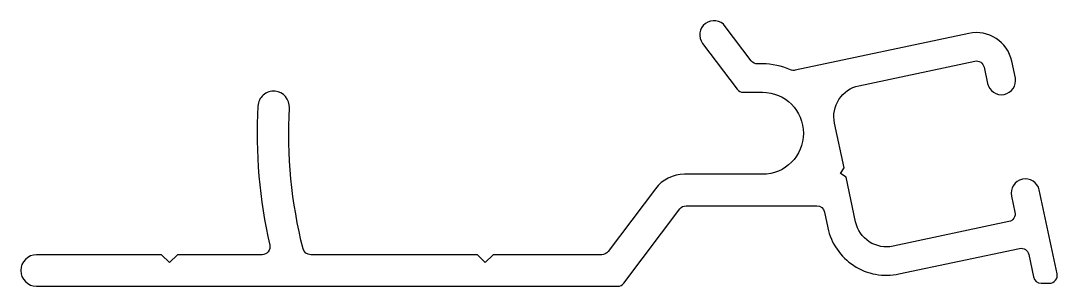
# Model space of a CAD drawing. Extents: x 587 to 652.7, y 583 to 599.8.
import ezdxf

# ---------------------------------------------------------------- set-up
doc = ezdxf.new("R2010")
doc.units = 0
doc.layers.add('WARNINGS', color=7, linetype='CONTINUOUS')

msp = doc.modelspace()

# ---------------------------------------------------------------- linework, layer by layer
at = {"layer": 'WARNINGS', "color": 0, "linetype": 'CONTINUOUS'}
msp.add_lwpolyline([(596.433, 584.45), (595.933, 584.95), (588.012, 584.951, 1), (588.011, 582.951), (624.808, 582.951, 0.235545), (625.207, 583.15), (628.749, 587.853, -0.235545), (629.149, 588.052), (637.422, 588.052, -0.354095), (637.911, 587.656), (638.123, 586.659, 0.414214), (642.63, 583.732), (650.26, 585.354, -0.414189), (650.853, 584.969), (651.156, 583.541, 0.354119), (651.645, 583.145), (652.157, 583.145, 0.476976), (652.646, 583.749), (651.516, 589.059, 0.99296), (649.758, 588.673), (649.977, 587.646, -0.414214), (649.592, 587.052), (642.256, 585.493, -0.414214), (639.883, 587.033), (639.28, 589.87), (638.925, 590.101), (639.156, 590.457), (638.553, 593.294, -0.414214), (640.093, 595.666), (647.429, 597.225, -0.414214), (648.022, 596.84), (648.24, 595.813, 0.980432), (650.008, 596.152), (649.782, 597.214, 0.414189), (647.054, 598.986), (636.061, 596.649, -0.157176), (635.756, 596.68, 0.103892), (633.986, 597.052), (633.678, 597.052, -0.235272), (633.279, 597.251), (631.633, 599.432, 1), (630.196, 598.348), (632.382, 595.451, 0.235272), (632.781, 595.252), (633.985, 595.252, -1), (633.985, 590.052), (629.049, 590.052, 0.235545), (627.212, 589.136), (624.21, 585.15, -0.235545), (623.81, 584.951), (616.933, 584.951), (616.433, 584.451), (615.933, 584.951), (605.377, 584.952, -0.34369), (604.892, 585.33, -0.075259), (604.029, 594.268, 0.404795), (603.116, 595.319), (603.116, 595.319, 0.423695), (602.032, 594.376, 0.069435), (602.78, 585.563, -0.481153), (602.293, 584.952), (596.933, 584.95)], format="xyb", close=True, dxfattribs=at)

doc.saveas('drawing.dxf')
